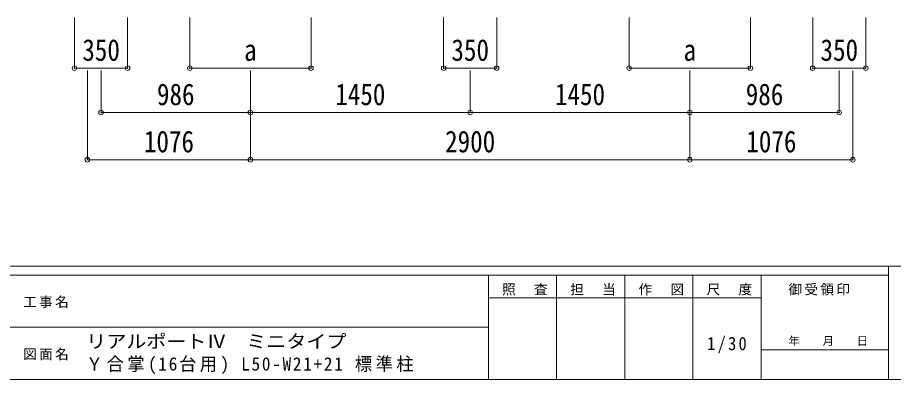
# Model space of a CAD drawing. Units: millimetres at full size, sheet at 1:30. Extents: x -8385 to 8479, y -5853 to 5787.
# Drawn here: x -360 to 5421, y -5853 to -3461 of the extents above; entities that cross this region are included whole.
import ezdxf
from ezdxf.enums import TextEntityAlignment as Align

# ---------------------------------------------------------------- set-up
doc = ezdxf.new("R2010")
doc.units = ezdxf.units.MM
doc.header["$LTSCALE"] = 30
doc.header["$PDMODE"] = 32
doc.header["$PDSIZE"] = 30
doc.layers.add('0-A_寸法', color=6, linetype='Continuous', lineweight=9)
doc.layers.add('F-0_240', color=7, linetype='Continuous', lineweight=9)
doc.styles.add('ＭＳ ゴシック', font='')
doc.styles.get('ＭＳ ゴシック').set_extended_font_data('MS Gothic')

msp = doc.modelspace()

# ---------------------------------------------------------------- linework, layer by layer
at = {"layer": '0-A_寸法'}
for p, q in [((16.02, -3795.66), (16.02, -3460.57)), ((366.06, -3795.66), (366.06, -3460.57)), ((776.71, -3795.66), (776.71, -3460.57)), ((1576.71, -3795.66), (1576.71, -3460.57)), ((2452.02, -3795.66), (2452.02, -3460.57)), ((2802.06, -3795.66), (2802.06, -3460.57)), ((3676.71, -3795.66), (3676.71, -3460.57)), ((4476.71, -3795.66), (4476.71, -3460.57)), ((4888.02, -3795.66), (4888.02, -3460.57)), ((5238.05, -3795.66), (5238.05, -3460.57)), ((16.02, -3795.66), (366.06, -3795.66)), ((100.71, -4400.49), (100.71, -3811.48)), ((190.71, -4088.63), (190.71, -3811.48)), ((776.71, -3795.66), (1576.71, -3795.66)), ((1176.71, -4088.63), (1176.71, -3811.48)), ((1176.71, -4400.49), (1176.71, -3811.48)), ((2452.02, -3795.66), (2802.06, -3795.66)), ((2626.71, -4088.63), (2626.71, -3811.48)), ((3676.71, -3795.66), (4476.71, -3795.66)), ((4076.71, -4088.63), (4076.71, -3811.48)), ((4076.71, -4400.49), (4076.71, -3811.48)), ((4888.02, -3795.66), (5238.05, -3795.66)), ((5062.7, -4088.63), (5062.7, -3811.48)), ((5152.71, -4400.49), (5152.71, -3811.48)), ((190.71, -4088.63), (1176.71, -4088.63)), ((1176.71, -4088.63), (2626.71, -4088.63)), ((2626.71, -4088.63), (4076.71, -4088.63)), ((4076.71, -4088.63), (5062.7, -4088.63)), ((100.71, -4400.49), (1176.71, -4400.49)), ((1176.71, -4400.49), (4076.71, -4400.49)), ((4076.71, -4400.49), (5152.71, -4400.49))]:
    msp.add_line(p, q, dxfattribs=at)
for p in [(16.02, -3795.66), (366.06, -3795.66), (776.71, -3795.66), (1576.71, -3795.66), (2452.02, -3795.66), (2802.06, -3795.66), (3676.71, -3795.66), (4476.71, -3795.66), (4888.02, -3795.66), (5238.05, -3795.66), (190.71, -4088.63), (1176.71, -4088.63), (2626.71, -4088.63), (4076.71, -4088.63), (5062.7, -4088.63), (100.71, -4400.49), (1176.71, -4400.49), (4076.71, -4400.49), (5152.71, -4400.49)]:
    msp.add_point(p, dxfattribs=at)
at = {"layer": 'F-0_240', "color": 5}
for p, q in [((-8385.45, -5102.66), (8054.55, -5102.66)), ((5387.79, -5102.66), (5387.79, -5852.66)), ((-8385.45, -5162.66), (5387.79, -5162.66)), ((2747.79, -5162.66), (2747.79, -5852.66)), ((3197.79, -5162.66), (3197.79, -5852.66)), ((3647.79, -5162.66), (3647.79, -5852.66)), ((4097.79, -5162.66), (4097.79, -5852.66)), ((4547.79, -5162.66), (4547.79, -5852.66)), ((2747.79, -5312.66), (4547.79, -5312.66)), ((-3402.21, -5507.66), (2747.79, -5507.66)), ((4547.79, -5657.66), (5387.79, -5657.66)), ((-8385.45, -5852.66), (8054.55, -5852.66))]:
    msp.add_line(p, q, dxfattribs=at)

# ---------------------------------------------------------------- texts
at = {"layer": '0-A_寸法', "color": 7, "style": 'ＭＳ ゴシック', "width": 0.85}
for s, p in [('350', (67.29, -3789.66)), ('a', (1135.46, -3789.66)), ('350', (2503.29, -3789.66)), ('a', (4035.46, -3789.66)), ('350', (4939.29, -3789.66)), ('986', (559.96, -4082.63)), ('1450', (1736.71, -4082.63)), ('1450', (3186.71, -4082.63)), ('986', (4445.96, -4082.63)), ('1076', (473.71, -4394.49)), ('2900', (2461.71, -4394.49)), ('1076', (4449.71, -4394.49))]:
    msp.add_text(s, height=143, dxfattribs=at).set_placement(p, align=Align.BOTTOM_LEFT)
at = {"layer": 'F-0_240', "style": 'ＭＳ ゴシック', "width": 1.1}
msp.add_text('リアルポートⅣ\u3000ミニタイプ', height=87.98, dxfattribs=at).set_placement((93.72, -5671.05), align=Align.BOTTOM_LEFT)
at = {"layer": 'F-0_240', "style": 'ＭＳ ゴシック'}
msp.add_text('年\u3000\u3000月\u3000\u3000日', height=54.99, dxfattribs=at).set_placement((4727.79, -5642.66), align=Align.BOTTOM_LEFT)
at = {"layer": 'F-0_240', "attachment_point": 7, "style": 'ＭＳ ゴシック'}
for s, insert, char_height in [('\\T1.17;照\u3000査', (2837.79, -5297.66), 65.98), ('\\T1.17;担\u3000当', (3287.79, -5297.66), 65.98), ('\\T1.17;作\u3000図', (3737.79, -5297.66), 65.98), ('\\T1.17;尺\u3000度', (4187.79, -5297.66), 65.98), ('\\T1.17;御受領印', (4727.79, -5297.66), 65.98), ('\\T1.17;工事名', (-323.11, -5380.16), 65.98), ('\\T1.28;\\W0.9;1/30', (4191.54, -5680.16), 87.98), ('\\T1.17;図面名', (-323.11, -5725.16), 65.98), ('\\T1.2;\\W0.95;Ｙ合掌(16台用)\\~L50-W21+21\\~標準柱', (90.66, -5817.05), 87.98)]:
    msp.add_mtext(s, dxfattribs=dict(at, insert=insert, char_height=char_height))

doc.saveas('drawing.dxf')
